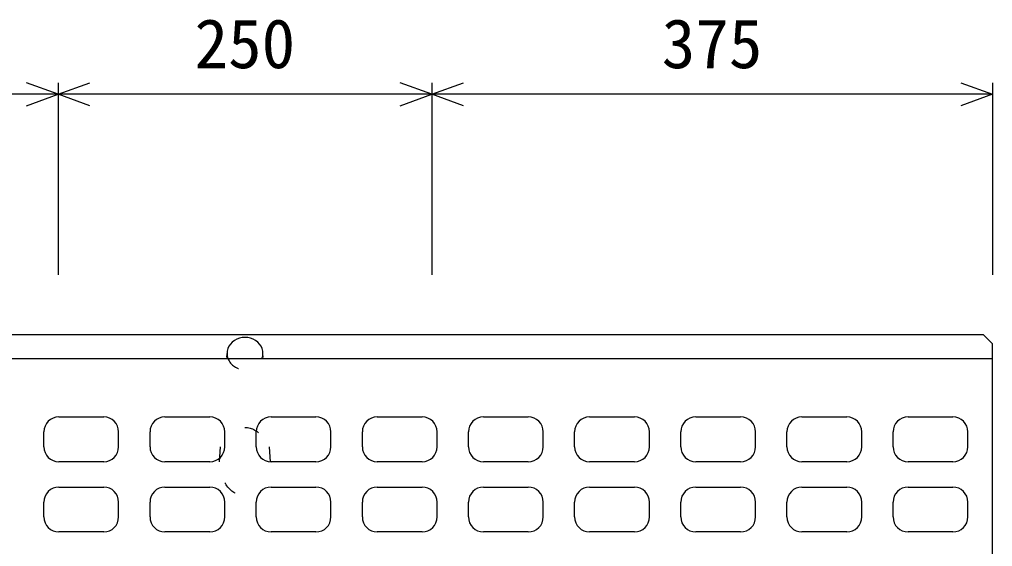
# Model space of a CAD drawing. Units: millimetres, scale not verified. Extents: x -12600 to 12600, y -5940 to 5940.
# Drawn here: x -9405 to -8754, y -4862 to -4509 of the extents above; entities that cross this region are included whole.
import ezdxf
from ezdxf.enums import TextEntityAlignment as Align

# ---------------------------------------------------------------- set-up
doc = ezdxf.new("R2010")
doc.units = ezdxf.units.MM
doc.header["$LTSCALE"] = 40
doc.linetypes.add('DOTTED', pattern=[1.75, 0.25, -1.5])
for name, color, linetype, lineweight in [('0-0_DIM', 7, 'Continuous', 25), ('0-2_HATCH', 6, 'Continuous', 25), ('0-5_OUTLINE', 3, 'Continuous', 25), ('0-6_OUTLINE2', 4, 'DOTTED', 25)]:
    doc.layers.add(name, color=color, linetype=linetype, lineweight=lineweight)
doc.styles.add('ＭＳ ゴシック', font='')
doc.styles.get('ＭＳ ゴシック').set_extended_font_data('MS Gothic')

msp = doc.modelspace()

# ---------------------------------------------------------------- linework, layer by layer
at = {"layer": '0-0_DIM'}
for p, q in [((-9379.31, -4552.02), (-9379.31, -4680.52)), ((-9129.31, -4552.02), (-9129.31, -4680.52)), ((-8754.31, -4552.02), (-8754.31, -4680.52))]:
    msp.add_line(p, q, dxfattribs=at)
for points in [[(-9400.46, -4567.21), (-9379.31, -4559.52), (-9400.46, -4551.82)], [(-9358.17, -4567.21), (-9379.31, -4559.52), (-9358.17, -4551.82)], [(-9150.46, -4567.21), (-9129.31, -4559.52), (-9150.46, -4551.82)], [(-9108.17, -4567.21), (-9129.31, -4559.52), (-9108.17, -4551.82)], [(-8775.46, -4551.82), (-8754.31, -4559.52), (-8775.46, -4567.21)], [(-8754.31, -4559.52), (-9129.31, -4559.52), (-9379.31, -4559.52), (-10129.31, -4559.52), (-10379.31, -4559.52), (-10754.31, -4559.52)]]:
    msp.add_lwpolyline(points, dxfattribs=at)
at = {"layer": '0-2_HATCH'}
for p, q in [((-9378.81, -4775.52), (-9348.81, -4775.52)), ((-9307.81, -4775.52), (-9277.81, -4775.52)), ((-9236.81, -4775.52), (-9206.81, -4775.52)), ((-9165.81, -4775.52), (-9135.81, -4775.52)), ((-9094.81, -4775.52), (-9064.81, -4775.52)), ((-9023.81, -4775.52), (-8993.81, -4775.52)), ((-8952.81, -4775.52), (-8922.81, -4775.52)), ((-8881.81, -4775.52), (-8851.81, -4775.52)), ((-8810.81, -4775.52), (-8780.81, -4775.52)), ((-9388.81, -4795.52), (-9388.81, -4785.52)), ((-9338.81, -4795.52), (-9338.81, -4785.52)), ((-9317.81, -4795.52), (-9317.81, -4785.52)), ((-9267.81, -4795.52), (-9267.81, -4785.52)), ((-9246.81, -4795.52), (-9246.81, -4785.52)), ((-9196.81, -4795.52), (-9196.81, -4785.52)), ((-9175.81, -4795.52), (-9175.81, -4785.52)), ((-9125.81, -4795.52), (-9125.81, -4785.52)), ((-9104.81, -4795.52), (-9104.81, -4785.52)), ((-9054.81, -4795.52), (-9054.81, -4785.52)), ((-9033.81, -4795.52), (-9033.81, -4785.52)), ((-8983.81, -4795.52), (-8983.81, -4785.52)), ((-8962.81, -4795.52), (-8962.81, -4785.52)), ((-8912.81, -4795.52), (-8912.81, -4785.52)), ((-8891.81, -4795.52), (-8891.81, -4785.52)), ((-8841.81, -4795.52), (-8841.81, -4785.52)), ((-8820.81, -4795.52), (-8820.81, -4785.52)), ((-8770.81, -4795.52), (-8770.81, -4785.52)), ((-9348.81, -4805.52), (-9378.81, -4805.52)), ((-9277.81, -4805.52), (-9307.81, -4805.52)), ((-9206.81, -4805.52), (-9236.81, -4805.52)), ((-9135.81, -4805.52), (-9165.81, -4805.52)), ((-9064.81, -4805.52), (-9094.81, -4805.52)), ((-8993.81, -4805.52), (-9023.81, -4805.52)), ((-8922.81, -4805.52), (-8952.81, -4805.52)), ((-8851.81, -4805.52), (-8881.81, -4805.52)), ((-8780.81, -4805.52), (-8810.81, -4805.52)), ((-9378.81, -4822.52), (-9348.81, -4822.52)), ((-9307.81, -4822.52), (-9277.81, -4822.52)), ((-9236.81, -4822.52), (-9206.81, -4822.52)), ((-9165.81, -4822.52), (-9135.81, -4822.52)), ((-9094.81, -4822.52), (-9064.81, -4822.52)), ((-9023.81, -4822.52), (-8993.81, -4822.52)), ((-8952.81, -4822.52), (-8922.81, -4822.52)), ((-8881.81, -4822.52), (-8851.81, -4822.52)), ((-8810.81, -4822.52), (-8780.81, -4822.52)), ((-9388.81, -4842.52), (-9388.81, -4832.52)), ((-9338.81, -4842.52), (-9338.81, -4832.52)), ((-9317.81, -4842.52), (-9317.81, -4832.52)), ((-9267.81, -4842.52), (-9267.81, -4832.52)), ((-9246.81, -4842.52), (-9246.81, -4832.52)), ((-9196.81, -4842.52), (-9196.81, -4832.52)), ((-9175.81, -4842.52), (-9175.81, -4832.52)), ((-9125.81, -4842.52), (-9125.81, -4832.52)), ((-9104.81, -4842.52), (-9104.81, -4832.52)), ((-9054.81, -4842.52), (-9054.81, -4832.52)), ((-9033.81, -4842.52), (-9033.81, -4832.52)), ((-8983.81, -4842.52), (-8983.81, -4832.52)), ((-8962.81, -4842.52), (-8962.81, -4832.52)), ((-8912.81, -4842.52), (-8912.81, -4832.52)), ((-8891.81, -4842.52), (-8891.81, -4832.52)), ((-8841.81, -4842.52), (-8841.81, -4832.52)), ((-8820.81, -4842.52), (-8820.81, -4832.52)), ((-8770.81, -4842.52), (-8770.81, -4832.52)), ((-9348.81, -4852.52), (-9378.81, -4852.52)), ((-9277.81, -4852.52), (-9307.81, -4852.52)), ((-9206.81, -4852.52), (-9236.81, -4852.52)), ((-9135.81, -4852.52), (-9165.81, -4852.52)), ((-9064.81, -4852.52), (-9094.81, -4852.52)), ((-8993.81, -4852.52), (-9023.81, -4852.52)), ((-8922.81, -4852.52), (-8952.81, -4852.52)), ((-8851.81, -4852.52), (-8881.81, -4852.52)), ((-8780.81, -4852.52), (-8810.81, -4852.52))]:
    msp.add_line(p, q, dxfattribs=at)
for centre, start, end in [((-9378.81, -4785.52), 90, 180), ((-9348.81, -4785.52), 0, 90), ((-9307.81, -4785.52), 90, 180), ((-9277.81, -4785.52), 0, 90), ((-9236.81, -4785.52), 90, 180), ((-9206.81, -4785.52), 0, 90), ((-9165.81, -4785.52), 90, 180), ((-9135.81, -4785.52), 0, 90), ((-9094.81, -4785.52), 90, 180), ((-9064.81, -4785.52), 0, 90), ((-9023.81, -4785.52), 90, 180), ((-8993.81, -4785.52), 0, 90), ((-8952.81, -4785.52), 90, 180), ((-8922.81, -4785.52), 0, 90), ((-8881.81, -4785.52), 90, 180), ((-8851.81, -4785.52), 0, 90), ((-8810.81, -4785.52), 90, 180), ((-8780.81, -4785.52), 0, 90), ((-9378.81, -4795.52), 180, 270), ((-9348.81, -4795.52), 270, 0), ((-9307.81, -4795.52), 180, 270), ((-9277.81, -4795.52), 270, 0), ((-9236.81, -4795.52), 180, 270), ((-9206.81, -4795.52), 270, 0), ((-9165.81, -4795.52), 180, 270), ((-9135.81, -4795.52), 270, 0), ((-9094.81, -4795.52), 180, 270), ((-9064.81, -4795.52), 270, 0), ((-9023.81, -4795.52), 180, 270), ((-8993.81, -4795.52), 270, 0), ((-8952.81, -4795.52), 180, 270), ((-8922.81, -4795.52), 270, 0), ((-8881.81, -4795.52), 180, 270), ((-8851.81, -4795.52), 270, 0), ((-8810.81, -4795.52), 180, 270), ((-8780.81, -4795.52), 270, 0), ((-9378.81, -4832.52), 90, 180), ((-9348.81, -4832.52), 0, 90), ((-9307.81, -4832.52), 90, 180), ((-9277.81, -4832.52), 0, 90), ((-9236.81, -4832.52), 90, 180), ((-9206.81, -4832.52), 0, 90), ((-9165.81, -4832.52), 90, 180), ((-9135.81, -4832.52), 0, 90), ((-9094.81, -4832.52), 90, 180), ((-9064.81, -4832.52), 0, 90), ((-9023.81, -4832.52), 90, 180), ((-8993.81, -4832.52), 0, 90), ((-8952.81, -4832.52), 90, 180), ((-8922.81, -4832.52), 0, 90), ((-8881.81, -4832.52), 90, 180), ((-8851.81, -4832.52), 0, 90), ((-8810.81, -4832.52), 90, 180), ((-8780.81, -4832.52), 0, 90), ((-9378.81, -4842.52), 180, 270), ((-9348.81, -4842.52), 270, 0), ((-9307.81, -4842.52), 180, 270), ((-9277.81, -4842.52), 270, 0), ((-9236.81, -4842.52), 180, 270), ((-9206.81, -4842.52), 270, 0), ((-9165.81, -4842.52), 180, 270), ((-9135.81, -4842.52), 270, 0), ((-9094.81, -4842.52), 180, 270), ((-9064.81, -4842.52), 270, 0), ((-9023.81, -4842.52), 180, 270), ((-8993.81, -4842.52), 270, 0), ((-8952.81, -4842.52), 180, 270), ((-8922.81, -4842.52), 270, 0), ((-8881.81, -4842.52), 180, 270), ((-8851.81, -4842.52), 270, 0), ((-8810.81, -4842.52), 180, 270), ((-8780.81, -4842.52), 270, 0)]:
    msp.add_arc(centre, 10, start, end, dxfattribs=at)
at = {"layer": '0-5_OUTLINE'}
for p, q in [((-8760.31, -4720.52), (-10748.31, -4720.52)), ((-8760.31, -4720.52), (-8754.31, -4726.52)), ((-8754.31, -5224.52), (-8754.31, -4726.52)), ((-10754.31, -4736.52), (-8754.31, -4736.52))]:
    msp.add_line(p, q, dxfattribs=at)
at = {"layer": '0-6_OUTLINE2'}
for p, q in [((-9271.31, -4805.52), (-9266.31, -4733.12)), ((-9237.31, -4805.52), (-9242.31, -4733.12))]:
    msp.add_line(p, q, dxfattribs=at)
at = {"layer": '0-6_OUTLINE2', "linetype": 'Continuous'}
msp.add_ellipse((-9254.31, -4733.12), major_axis=(12, 0), ratio=0.9, start_param=5.962924, end_param=9.74504, dxfattribs=at)
at = {"layer": '0-6_OUTLINE2'}
msp.add_ellipse((-9254.31, -4733.12), major_axis=(12, 0), ratio=0.9, start_param=3.461854, end_param=5.962924, dxfattribs=at)
msp.add_ellipse((-9254.31, -4805.52), major_axis=(0, 22.95), ratio=0.740741, dxfattribs=at)

# ---------------------------------------------------------------- texts
at = {"layer": '0-0_DIM', "style": 'ＭＳ ゴシック'}
for s, p in [('250', (-9288.06, -4552.02)), ('375', (-8975.56, -4552.02))]:
    msp.add_text(s, height=32.99, dxfattribs=at).set_placement(p, align=Align.BOTTOM_LEFT)

doc.saveas('drawing.dxf')
